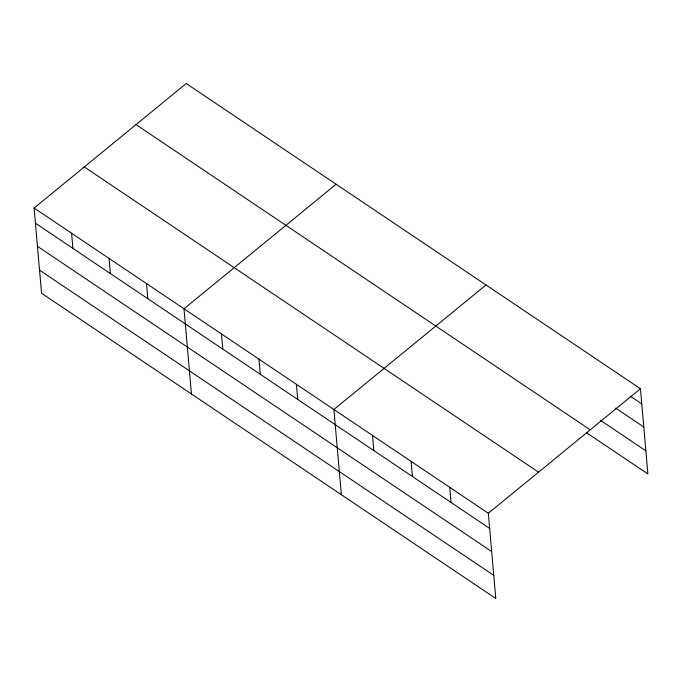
<?xml version="1.0" encoding="UTF-8"?>
<svg xmlns="http://www.w3.org/2000/svg" width="682" height="682" viewBox="0 0 682 682"><rect width="100%" height="100%" fill="white"/><g stroke="black" fill="none" stroke-linecap="round" stroke-linejoin="round"><path stroke-width="1.02" d="M34.1 208.044L488.329 513.265L495.78 598.489L41.559 293.26L34.1 208.044L186.22 83.511L640.441 388.74L647.9 473.956L586.477 432.686M336.115 184.242L183.995 308.767L191.454 393.983M486.01 284.965L333.89 409.49L341.35 494.706M488.329 513.265L640.441 388.74M630.364 396.225L641.771 403.889M615.71 408.143L643.791 427.009M600.245 420.172L645.88 450.836M136.016 124.61L590.245 429.831M84.295 166.945L538.524 472.174M35.421 223.193L489.65 528.414M37.45 246.313L491.679 551.542M39.53 270.14L493.759 575.361M449.719 487.323L451.041 502.472M411.11 461.382L412.431 476.53M372.5 435.44L373.821 450.58M296.414 384.307L297.744 399.456M258.947 359.133L260.268 374.273M221.471 333.95L222.792 349.099M146.519 283.584L147.849 298.733M109.052 258.401L110.373 273.55M71.576 233.227L72.897 248.367"/></g></svg>
